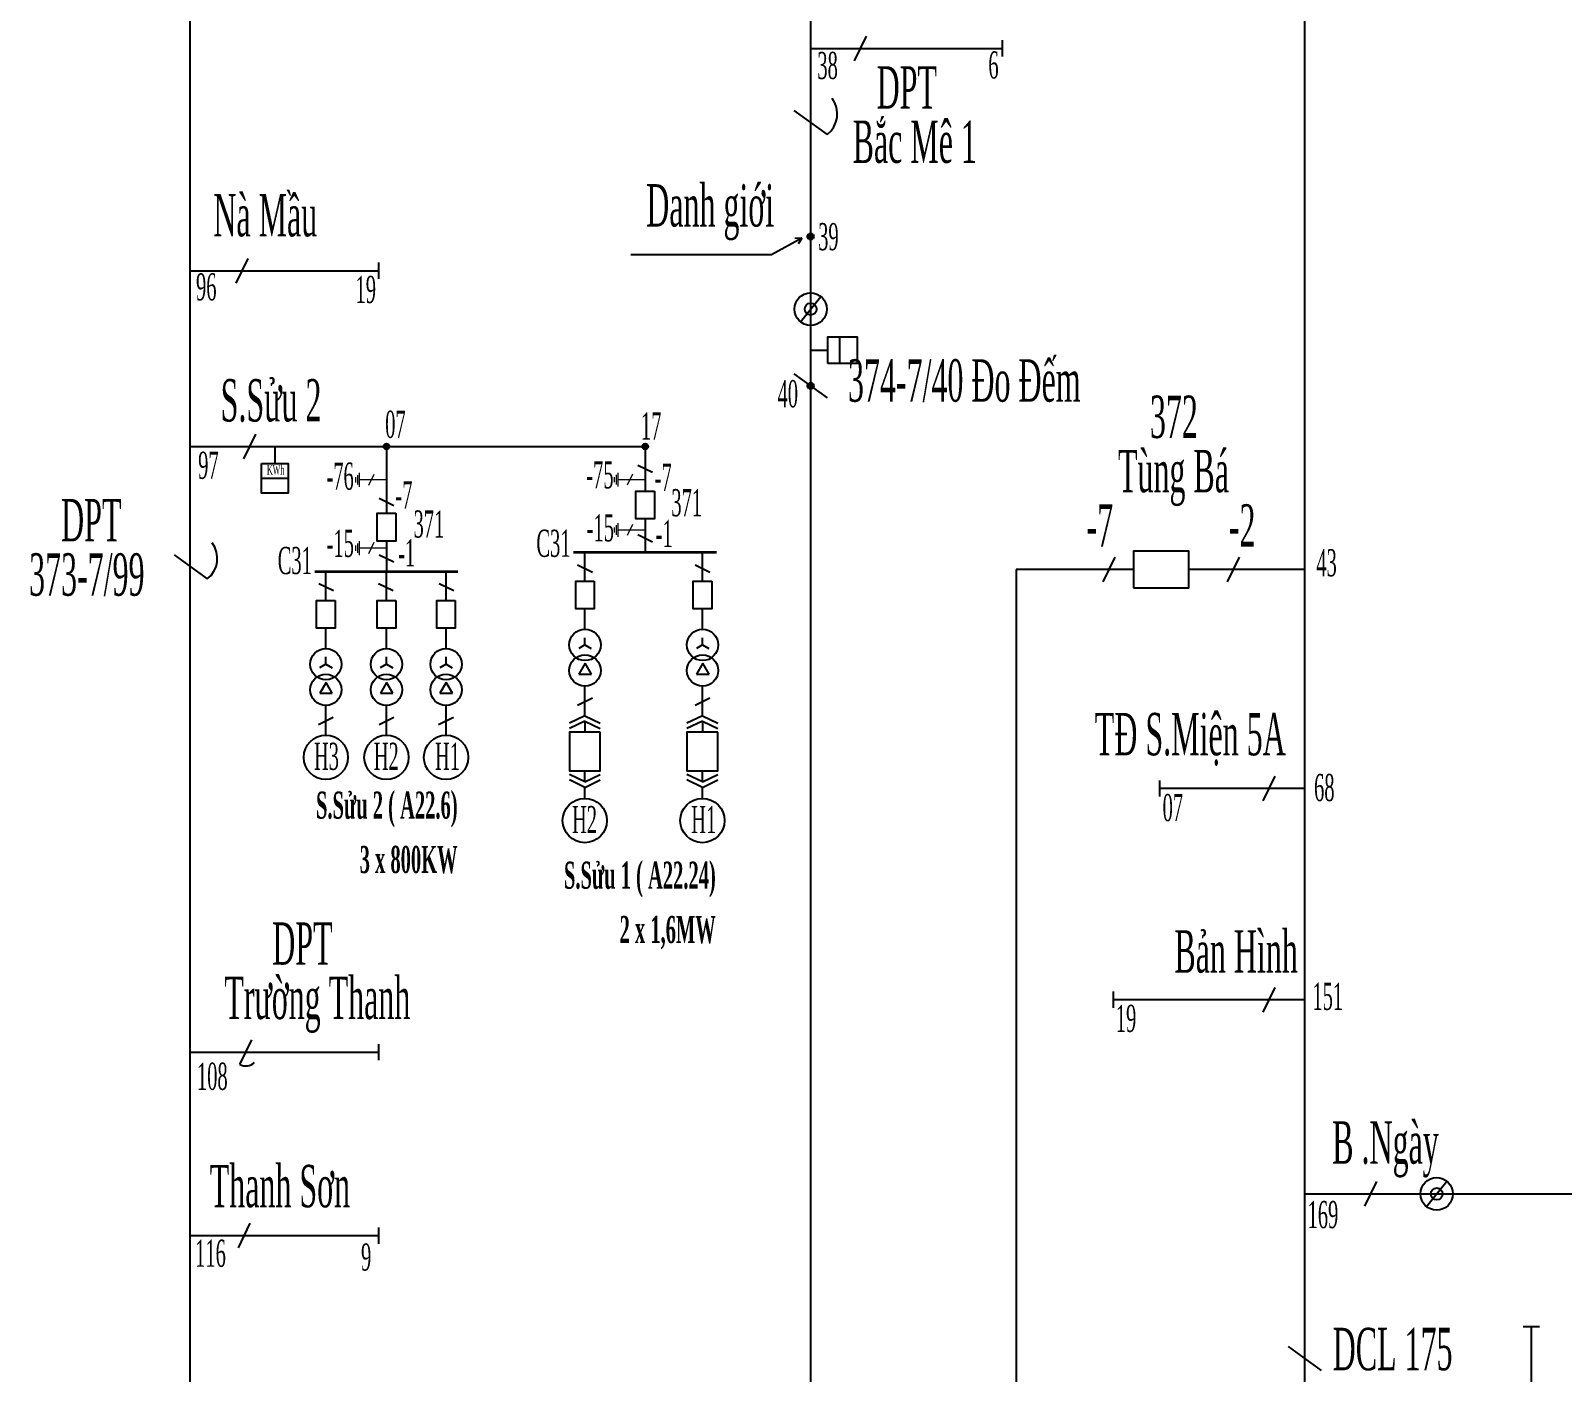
# Model space of a CAD drawing. Header units: inches. Extents: x 5954 to 16840, y 1852 to 5708.
# Drawn here: x 15641.8 to 15927, y 2611 to 2860.7 of the extents above; entities that cross this region are included whole.
import ezdxf

# ---------------------------------------------------------------- set-up
doc = ezdxf.new("R2010")
doc.units = ezdxf.units.IN
doc.header["$LTSCALE"] = 0.007
doc.header["$MEASUREMENT"] = 0
for name, color, linetype, lineweight in [('0.4+6kV', 6, 'Continuous', 25), ('DZ 35', 30, 'Continuous', 25), ('TC 35', 30, 'Continuous', 35), ('Tiep dat', 7, 'Continuous', 15)]:
    doc.layers.add(name, color=color, linetype=linetype, lineweight=lineweight)
doc.layers.add('Chu', color=7, linetype='Continuous')
doc.layers.add('so', color=7, linetype='Continuous')
doc.styles.add('chu', font='times.ttf', dxfattribs={"width": 0.5, "height": 0.2})

msp = doc.modelspace()

# ---------------------------------------------------------------- hatches: boundary and pattern name
at = {"layer": 'DZ 35'}
for points in [[(15708.56, 2783.33, 1), (15707.48, 2783.33, 1)], [(15755.64, 2783.33, -1), (15756.72, 2783.33, -1)]]:
    msp.add_hatch(color=256, dxfattribs=at).paths.add_polyline_path(points)
at = {"layer": 'TC 35'}
for points in [[(15786.46, 2822.4, -1), (15787.54, 2822.4, -1)], [(15786.46, 2794.61, -1), (15787.54, 2794.61, -1)]]:
    msp.add_hatch(color=256, dxfattribs=at).paths.add_polyline_path(points)

# ---------------------------------------------------------------- linework, layer by layer
at = {"layer": '0.4+6kV', "color": 170, "ltscale": 0.06}
for p, q in [((15785.12, 2806.51), (15788.87, 2811.24)), ((15785.12, 2806.51), (15788.87, 2811.24)), ((15901.68, 2641.85), (15905.43, 2646.58)), ((15901.68, 2641.85), (15905.43, 2646.58))]:
    msp.add_line(p, q, dxfattribs=at)
at = {"layer": '0.4+6kV'}
for p, q in [((15745.02, 2742.99), (15743.86, 2740.97)), ((15743.86, 2740.97), (15746.19, 2740.97)), ((15746.19, 2740.97), (15745.02, 2742.99)), ((15766.92, 2742.99), (15765.75, 2740.97)), ((15765.75, 2740.97), (15768.08, 2740.97)), ((15768.08, 2740.97), (15766.92, 2742.99)), ((15696.78, 2739.39), (15695.61, 2737.38)), ((15697.94, 2737.38), (15696.78, 2739.39)), ((15708.06, 2739.39), (15706.9, 2737.38)), ((15709.23, 2737.38), (15708.06, 2739.39)), ((15719.16, 2739.39), (15717.99, 2737.38)), ((15720.32, 2737.38), (15719.16, 2739.39)), ((15744.99, 2733.18), (15744.99, 2738.7)), ((15766.88, 2733.18), (15766.88, 2738.7)), ((15695.61, 2737.38), (15697.94, 2737.38)), ((15696.74, 2729.59), (15696.74, 2735.11)), ((15706.9, 2737.38), (15709.23, 2737.38)), ((15708.02, 2729.59), (15708.02, 2735.11)), ((15717.99, 2737.38), (15720.32, 2737.38)), ((15719.12, 2729.59), (15719.12, 2735.11)), ((15746.36, 2736.45), (15743.61, 2735.11)), ((15768.26, 2736.45), (15765.51, 2735.11)), ((15698.11, 2732.85), (15695.36, 2731.52)), ((15709.4, 2732.85), (15706.65, 2731.52)), ((15720.49, 2732.85), (15717.74, 2731.52)), ((15744.94, 2733.2), (15742.08, 2731.81)), ((15744.94, 2732.18), (15742.08, 2730.8)), ((15744.94, 2733.2), (15747.81, 2731.81)), ((15744.94, 2732.18), (15744.94, 2730.14)), ((15744.94, 2732.18), (15747.81, 2730.8)), ((15766.84, 2733.2), (15763.98, 2731.81)), ((15766.84, 2732.18), (15763.98, 2730.8)), ((15766.84, 2733.2), (15769.7, 2731.81)), ((15766.84, 2732.18), (15766.84, 2730.14)), ((15766.84, 2732.18), (15769.7, 2730.8)), ((15744.94, 2720.88), (15742.08, 2722.27)), ((15744.94, 2719.86), (15742.08, 2721.25)), ((15744.94, 2720.88), (15744.94, 2722.92)), ((15744.94, 2720.88), (15747.81, 2722.27)), ((15744.94, 2719.86), (15747.81, 2721.25)), ((15766.84, 2720.88), (15763.98, 2722.27)), ((15766.84, 2719.86), (15763.98, 2721.25)), ((15766.84, 2720.88), (15766.84, 2722.92)), ((15766.84, 2720.88), (15769.7, 2722.27)), ((15766.84, 2719.86), (15769.7, 2721.25)), ((15744.94, 2719.86), (15744.94, 2719.86)), ((15744.94, 2717.81), (15744.94, 2719.86)), ((15766.84, 2719.86), (15766.84, 2719.86)), ((15766.84, 2717.81), (15766.84, 2719.86))]:
    msp.add_line(p, q, dxfattribs=at)
for points in [[(15747.81, 2730.14), (15742.08, 2730.14), (15742.08, 2722.92), (15747.81, 2722.92)], [(15769.7, 2730.14), (15763.98, 2730.14), (15763.98, 2722.92), (15769.7, 2722.92)]]:
    msp.add_lwpolyline(points, close=True, dxfattribs=at)
at = {"layer": '0.4+6kV', "color": 170, "ltscale": 0.06}
for centre, radius in [((15787, 2808.88), 3.02), ((15787, 2808.88), 3.02), ((15787, 2808.88), 1.11), ((15903.56, 2644.21), 3.02), ((15903.56, 2644.21), 3.02), ((15903.56, 2644.21), 1.11)]:
    msp.add_circle(centre, radius, dxfattribs=at)
at = {"layer": '0.4+6kV'}
for centre, radius in [((15744.99, 2741.62), 2.92), ((15766.88, 2741.62), 2.92), ((15696.74, 2738.03), 2.92), ((15708.02, 2738.03), 2.92), ((15719.12, 2738.03), 2.92), ((15696.74, 2725.46), 4.12), ((15696.74, 2725.46), 4.12), ((15708.02, 2725.46), 4.12), ((15708.02, 2725.46), 4.12), ((15719.12, 2725.46), 4.12), ((15719.12, 2725.46), 4.12), ((15744.94, 2713.69), 4.12), ((15744.94, 2713.69), 4.12), ((15766.84, 2713.69), 4.12), ((15766.84, 2713.69), 4.12)]:
    msp.add_circle(centre, radius, dxfattribs=at)
at = {"layer": 'DZ 35'}
for p, q in [((15671.49, 2587.37), (15671.49, 3125.67)), ((15878.98, 3120.12), (15878.98, 2591.6)), ((15787, 3046.58), (15787, 2090.14)), ((15797.31, 2859.7), (15795.09, 2855.12)), ((15822.64, 2858.92), (15822.64, 2855.9)), ((15787, 2857.41), (15822.64, 2857.41)), ((15783.9, 2845.87), (15790.09, 2841.39)), ((15785.35, 2822.1), (15779.7, 2818.96)), ((15785.35, 2822.1), (15784.05, 2822.01)), ((15785.35, 2822.1), (15784.65, 2821.01)), ((15680.07, 2813.74), (15682.29, 2818.32)), ((15779.7, 2818.96), (15753.55, 2818.96)), ((15671.49, 2816.03), (15706.6, 2816.03)), ((15706.6, 2814.51), (15706.6, 2817.54)), ((15792.4, 2803.75), (15792.4, 2798.79)), ((15787, 2801.27), (15790.2, 2801.27)), ((15783.9, 2796.85), (15790.09, 2792.38)), ((15681.46, 2781.03), (15683.69, 2785.62)), ((15671.49, 2783.33), (15756.18, 2783.33)), ((15687.24, 2783.33), (15687.24, 2780.12)), ((15708.02, 2783.33), (15708.02, 2770.88)), ((15756.18, 2783.33), (15756.18, 2775.03)), ((15754.8, 2779.84), (15757.55, 2778.51)), ((15689.72, 2777.37), (15684.77, 2777.37)), ((15706.65, 2773.68), (15709.4, 2772.35)), ((15756.18, 2769.87), (15756.18, 2763.57)), ((15754.8, 2766.94), (15757.55, 2765.6)), ((15708.02, 2765.72), (15708.02, 2759.98)), ((15744.99, 2758.26), (15744.99, 2763.57)), ((15766.88, 2758.26), (15766.88, 2763.57)), ((15668.48, 2763.14), (15674.66, 2758.66)), ((15706.65, 2763.18), (15709.4, 2761.85)), ((15743.61, 2761.26), (15746.36, 2759.93)), ((15765.51, 2761.26), (15768.26, 2759.93)), ((15841.49, 2758.12), (15843.71, 2762.7)), ((15864.63, 2758.12), (15866.85, 2762.7)), ((15695.44, 2757.83), (15698.19, 2756.49)), ((15696.74, 2754.66), (15696.74, 2759.98)), ((15706.54, 2757.83), (15709.29, 2756.49)), ((15708.02, 2754.66), (15708.02, 2759.98)), ((15717.82, 2757.83), (15720.57, 2756.49)), ((15719.12, 2754.66), (15719.12, 2759.98)), ((15825.25, 2760.41), (15825.25, 2566.33)), ((15847.13, 2760.41), (15825.25, 2760.41)), ((15878.98, 2760.41), (15857.44, 2760.41)), ((15744.99, 2749.31), (15744.99, 2753.1)), ((15766.88, 2749.31), (15766.88, 2753.1)), ((15696.74, 2745.72), (15696.74, 2749.51)), ((15708.02, 2745.72), (15708.02, 2749.51)), ((15719.12, 2745.72), (15719.12, 2749.51)), ((15744.99, 2746.39), (15743.82, 2745.72)), ((15744.99, 2746.39), (15744.99, 2747.73)), ((15744.99, 2746.39), (15746.15, 2745.72)), ((15766.88, 2746.39), (15765.72, 2745.72)), ((15766.88, 2746.39), (15766.88, 2747.73)), ((15766.88, 2746.39), (15768.05, 2745.72)), ((15696.74, 2742.8), (15696.74, 2744.14)), ((15708.02, 2742.8), (15708.02, 2744.14)), ((15719.12, 2742.8), (15719.12, 2744.14)), ((15696.74, 2742.8), (15695.57, 2742.12)), ((15696.74, 2742.8), (15697.9, 2742.12)), ((15708.02, 2742.8), (15706.86, 2742.12)), ((15708.02, 2742.8), (15709.19, 2742.12)), ((15719.12, 2742.8), (15717.96, 2742.12)), ((15719.12, 2742.8), (15720.28, 2742.12)), ((15851.97, 2721.18), (15851.97, 2718.16)), ((15873.42, 2721.96), (15871.2, 2717.38)), ((15878.98, 2719.67), (15851.97, 2719.67)), ((15843.33, 2681.85), (15843.33, 2678.83)), ((15873.42, 2682.63), (15871.2, 2678.05)), ((15878.98, 2680.34), (15843.33, 2680.34)), ((15680.71, 2668.3), (15682.94, 2672.88)), ((15671.49, 2670.59), (15706.6, 2670.59)), ((15706.6, 2669.08), (15706.6, 2672.1)), ((15878.98, 2644.21), (15934.92, 2644.21)), ((15892.35, 2646.5), (15890.13, 2641.92)), ((15680.46, 2634.17), (15682.68, 2638.75)), ((15706.6, 2634.94), (15706.6, 2637.97)), ((15671.49, 2636.46), (15706.6, 2636.46)), ((15922.71, 2619.47), (15919.68, 2619.47)), ((15921.19, 2591.59), (15921.19, 2619.47)), ((15875.89, 2615.82), (15882.08, 2611.35))]:
    msp.add_line(p, q, dxfattribs=at)
for points in [[(15790.2, 2798.79), (15790.2, 2803.75), (15795.69, 2803.75), (15795.69, 2798.79)], [(15684.77, 2780.12), (15689.72, 2780.12), (15689.72, 2774.63), (15684.77, 2774.63)], [(15757.9, 2775.03), (15757.9, 2769.87), (15754.46, 2769.87), (15754.46, 2775.03)], [(15709.74, 2770.88), (15709.74, 2765.72), (15706.31, 2765.72), (15706.31, 2770.88)], [(15847.13, 2756.98), (15857.44, 2756.98), (15857.44, 2763.85), (15847.13, 2763.85)], [(15746.7, 2758.26), (15746.7, 2753.1), (15743.27, 2753.1), (15743.27, 2758.26)], [(15768.6, 2758.26), (15768.6, 2753.1), (15765.16, 2753.1), (15765.16, 2758.26)], [(15698.46, 2754.66), (15698.46, 2749.51), (15695.02, 2749.51), (15695.02, 2754.66)], [(15709.74, 2754.66), (15709.74, 2749.51), (15706.31, 2749.51), (15706.31, 2754.66)], [(15720.84, 2754.66), (15720.84, 2749.51), (15717.4, 2749.51), (15717.4, 2754.66)]]:
    msp.add_lwpolyline(points, close=True, dxfattribs=at)
for centre, radius in [((15708.02, 2783.33), 0.54), ((15756.18, 2783.33), 0.54), ((15744.99, 2746.39), 2.92), ((15766.88, 2746.39), 2.92), ((15696.74, 2742.8), 2.92), ((15708.02, 2742.8), 2.92), ((15719.12, 2742.8), 2.92)]:
    msp.add_circle(centre, radius, dxfattribs=at)
for centre, radius, start, end in [((15787.16, 2845.2), 4.81, 307.5809, 37.3867), ((15671.73, 2762.47), 4.81, 307.5809, 37.3867), ((15681.82, 2670.59), 2.55, 244.1246, 309.8884)]:
    msp.add_arc(centre, radius, start, end, dxfattribs=at)
at = {"layer": 'TC 35'}
for p, q in [((15769.49, 2763.57), (15742.87, 2763.57)), ((15721.34, 2759.98), (15694.71, 2759.98))]:
    msp.add_line(p, q, dxfattribs=at)
for centre in [(15787, 2822.4), (15787, 2794.61)]:
    msp.add_circle(centre, 0.54, dxfattribs=at)
at = {"layer": 'Tiep dat'}
for p, q in [((15702.62, 2777.98), (15702.62, 2776.22)), ((15702.62, 2777.98), (15702.62, 2776.22)), ((15702.62, 2777.98), (15702.62, 2776.22)), ((15702.97, 2778.39), (15702.97, 2775.81)), ((15702.97, 2778.39), (15702.97, 2775.81)), ((15702.97, 2778.39), (15702.97, 2775.81)), ((15705.67, 2778.13), (15704.67, 2776.07)), ((15705.67, 2778.13), (15704.67, 2776.07)), ((15705.67, 2778.13), (15704.67, 2776.07)), ((15750.77, 2778.02), (15750.77, 2776.26)), ((15750.77, 2778.02), (15750.77, 2776.26)), ((15750.77, 2778.02), (15750.77, 2776.26)), ((15751.13, 2778.43), (15751.13, 2775.85)), ((15751.13, 2778.43), (15751.13, 2775.85)), ((15751.13, 2778.43), (15751.13, 2775.85)), ((15753.83, 2778.17), (15752.83, 2776.11)), ((15753.83, 2778.17), (15752.83, 2776.11)), ((15753.83, 2778.17), (15752.83, 2776.11)), ((15702.28, 2777.59), (15702.28, 2776.62)), ((15702.28, 2777.59), (15702.28, 2776.62)), ((15702.28, 2777.59), (15702.28, 2776.62)), ((15705.17, 2777.1), (15702.97, 2777.1)), ((15705.17, 2777.1), (15702.97, 2777.1)), ((15705.17, 2777.1), (15702.97, 2777.1)), ((15708.02, 2777.1), (15705.17, 2777.1)), ((15750.43, 2777.62), (15750.43, 2776.65)), ((15750.43, 2777.62), (15750.43, 2776.65)), ((15750.43, 2777.62), (15750.43, 2776.65)), ((15753.33, 2777.14), (15751.13, 2777.14)), ((15753.33, 2777.14), (15751.13, 2777.14)), ((15753.33, 2777.14), (15751.13, 2777.14)), ((15756.18, 2777.14), (15753.33, 2777.14)), ((15756.18, 2777.14), (15753.33, 2777.14)), ((15756.18, 2777.14), (15753.33, 2777.14)), ((15750.43, 2768.25), (15750.43, 2767.28)), ((15750.43, 2768.25), (15750.43, 2767.28)), ((15750.43, 2768.25), (15750.43, 2767.28)), ((15750.77, 2768.65), (15750.77, 2766.89)), ((15750.77, 2768.65), (15750.77, 2766.89)), ((15750.77, 2768.65), (15750.77, 2766.89)), ((15751.13, 2769.06), (15751.13, 2766.48)), ((15751.13, 2769.06), (15751.13, 2766.48)), ((15751.13, 2769.06), (15751.13, 2766.48)), ((15753.33, 2767.77), (15751.13, 2767.77)), ((15753.33, 2767.77), (15751.13, 2767.77)), ((15753.33, 2767.77), (15751.13, 2767.77)), ((15753.83, 2768.8), (15752.83, 2766.74)), ((15756.18, 2767.77), (15753.33, 2767.77)), ((15702.28, 2764.87), (15702.28, 2763.9)), ((15702.28, 2764.87), (15702.28, 2763.9)), ((15702.28, 2764.87), (15702.28, 2763.9)), ((15702.62, 2765.27), (15702.62, 2763.51)), ((15702.62, 2765.27), (15702.62, 2763.51)), ((15702.62, 2765.27), (15702.62, 2763.51)), ((15702.97, 2765.68), (15702.97, 2763.1)), ((15702.97, 2765.68), (15702.97, 2763.1)), ((15702.97, 2765.68), (15702.97, 2763.1)), ((15705.17, 2764.39), (15702.97, 2764.39)), ((15705.17, 2764.39), (15702.97, 2764.39)), ((15705.17, 2764.39), (15702.97, 2764.39)), ((15705.67, 2765.42), (15704.67, 2763.36)), ((15705.67, 2765.42), (15704.67, 2763.36)), ((15705.67, 2765.42), (15704.67, 2763.36)), ((15708.02, 2764.39), (15705.17, 2764.39)), ((15708.02, 2764.39), (15705.17, 2764.39)), ((15708.02, 2764.39), (15705.17, 2764.39))]:
    msp.add_line(p, q, dxfattribs=at)

# ---------------------------------------------------------------- texts
at = {"layer": 'Chu', "style": 'chu', "width": 0.5}
for s, p in [('Danh giới', (15756.39, 2824.26)), ('-7', (15838.37, 2764.68)), ('-2', (15864.86, 2764.68)), ('DCL 175', (15884.19, 2611.4))]:
    msp.add_text(s, height=7.882, dxfattribs=at).set_placement(p)
msp.add_text('KWh', height=1.79, rotation=360, dxfattribs=at).set_placement((15685.76, 2778.09))
at = {"layer": 'Chu', "line_spacing_factor": 0.769231, "style": 'chu'}
for s, insert, char_height, width, attachment_point in [('   DPT\\PBắc Mê 1', (15794.82, 2854.09), 7.882, 34.5215, 1), ('Nà Mầu', (15675.79, 2830.31), 7.882, 34.5215, 1), ('   {\\fTimes New Roman|b0|i0|c163|p18;374-7/40 Đo Đếm}', (15789.49, 2799.55), 7.8819, 48.76, 1), ('{\\fTimes New Roman|b0|i0|c0|p18;S.Sửu 2\\fTimes New Roman|b0|i0|c238|p18;}', (15695.93, 2795.85), 7.8819, 34.5215, 3), ('    372\\PTùng Bá', (15844.22, 2792.79), 7.882, 34.5215, 1), ('    DPT \\P373-7/99', (15641.49, 2773.55), 7.882, 48.76, 1), ('{\\fTimes New Roman|b0|i0|c163|p18;TĐ }S.Miện 5A', (15839.91, 2733.73), 7.8819, 34.5215, 1), ('      DPT\\PTr{\\fTimes New Roman|b0|i0|c163|p18;ư}ờng Thanh', (15677.83, 2694.74), 7.8819, 34.5215, 1), ('Bản Hình', (15854.73, 2693.28), 7.882, 34.5215, 1), ('B .Ngày', (15884.11, 2657.72), 7.882, 34.5215, 1), ('Thanh S{\\fTimes New Roman|b0|i0|c163|p18;ơ}n', (15675.12, 2649.61), 7.8819, 34.5215, 1)]:
    msp.add_mtext(s, dxfattribs=dict(at, insert=insert, char_height=char_height, width=width, attachment_point=attachment_point))
at = {"layer": 'so', "style": 'chu', "width": 0.5}
for s, height, p in [('38', 5.052, (15788.25, 2851.71)), ('6', 5.05, (15820.09, 2851.81)), ('39', 5.052, (15788.4, 2819.85)), ('96', 5.052, (15672.57, 2810.51)), ('19', 5.052, (15702.27, 2810.03)), ('40', 5.052, (15780.84, 2790.61)), ('97', 5.052, (15672.97, 2777.3)), ('-75', 5.052, (15745.22, 2775.52)), ('-76', 5.052, (15696.85, 2775.27)), ('-15', 5.052, (15745.3, 2765.66)), ('-15', 5.052, (15696.88, 2762.77)), ('C31', 5.052, (15735.94, 2762.78)), ('C31', 5.052, (15687.78, 2759.57)), ('43', 5.052, (15881.15, 2759.16)), ('H3', 5.052, (15694.52, 2723.13)), ('H2', 5.052, (15705.65, 2723.13)), ('H1', 5.052, (15717.05, 2723.13)), ('68', 5.052, (15880.73, 2717.32)), ('07', 5.052, (15852.53, 2713.59)), ('H2', 5.052, (15742.57, 2711.35)), ('H1', 5.052, (15764.77, 2711.35)), ('151', 5.052, (15880.42, 2678.46)), ('19', 5.052, (15843.82, 2674.36)), ('108', 5.052, (15672.74, 2663.57)), ('169', 5.052, (15879.52, 2637.84)), ('116', 5.052, (15672.4, 2630.64)), ('9', 5.05, (15703.29, 2629.94))]:
    msp.add_text(s, height=height, dxfattribs=at).set_placement(p)
for s, p in [('07', (15707.79, 2784.92)), ('17', (15755.4, 2784.61))]:
    msp.add_text(s, height=5.052, rotation=360, dxfattribs=at).set_placement(p)
at = {"layer": 'so', "char_height": 5.0525, "attachment_point": 3, "style": 'chu'}
for s, insert, width, line_spacing_factor in [('{\\fTimes New Roman|b0|i0|c0|p18;-7\\fTimes New Roman|b0|i0|c238|p18;}', (15761.14, 2780.11), 34.5215, 0.769231), ('{\\fTimes New Roman|b0|i0|c0|p18;-7\\fTimes New Roman|b0|i0|c238|p18;}', (15712.86, 2776.82), 34.5215, 0.769231), ('{\\fTimes New Roman|b0|i0|c0|p18;371\\fTimes New Roman|b0|i0|c238|p18;}', (15766.79, 2775.39), 34.5215, 0.769231), ('{\\fTimes New Roman|b0|i0|c0|p18;371\\fTimes New Roman|b0|i0|c238|p18;}', (15718.79, 2771.42), 34.5215, 0.769231), ('{\\fTimes New Roman|b0|i0|c0|p18;-1\\fTimes New Roman|b0|i0|c238|p18;}', (15761.33, 2769.65), 34.5215, 0.769231), ('{\\fTimes New Roman|b0|i0|c0|p18;-1\\fTimes New Roman|b0|i0|c238|p18;}', (15713.37, 2766.05), 34.5215, 0.769231), ('{\\fTimes New Roman|b1|i0|c0|p18;S.Sửu 2 ( A22.6)\\P   3 x 800KW}', (15721.27, 2719.09), 54.2721, 1.2), ('{\\fTimes New Roman|b1|i0|c0|p18;S.Sửu 1 ( A22.24)\\P    2 x 1,6MW}', (15769.34, 2706.05), 54.2721, 1.2)]:
    msp.add_mtext(s, dxfattribs=dict(at, insert=insert, width=width, line_spacing_factor=line_spacing_factor))

doc.saveas('drawing.dxf')
